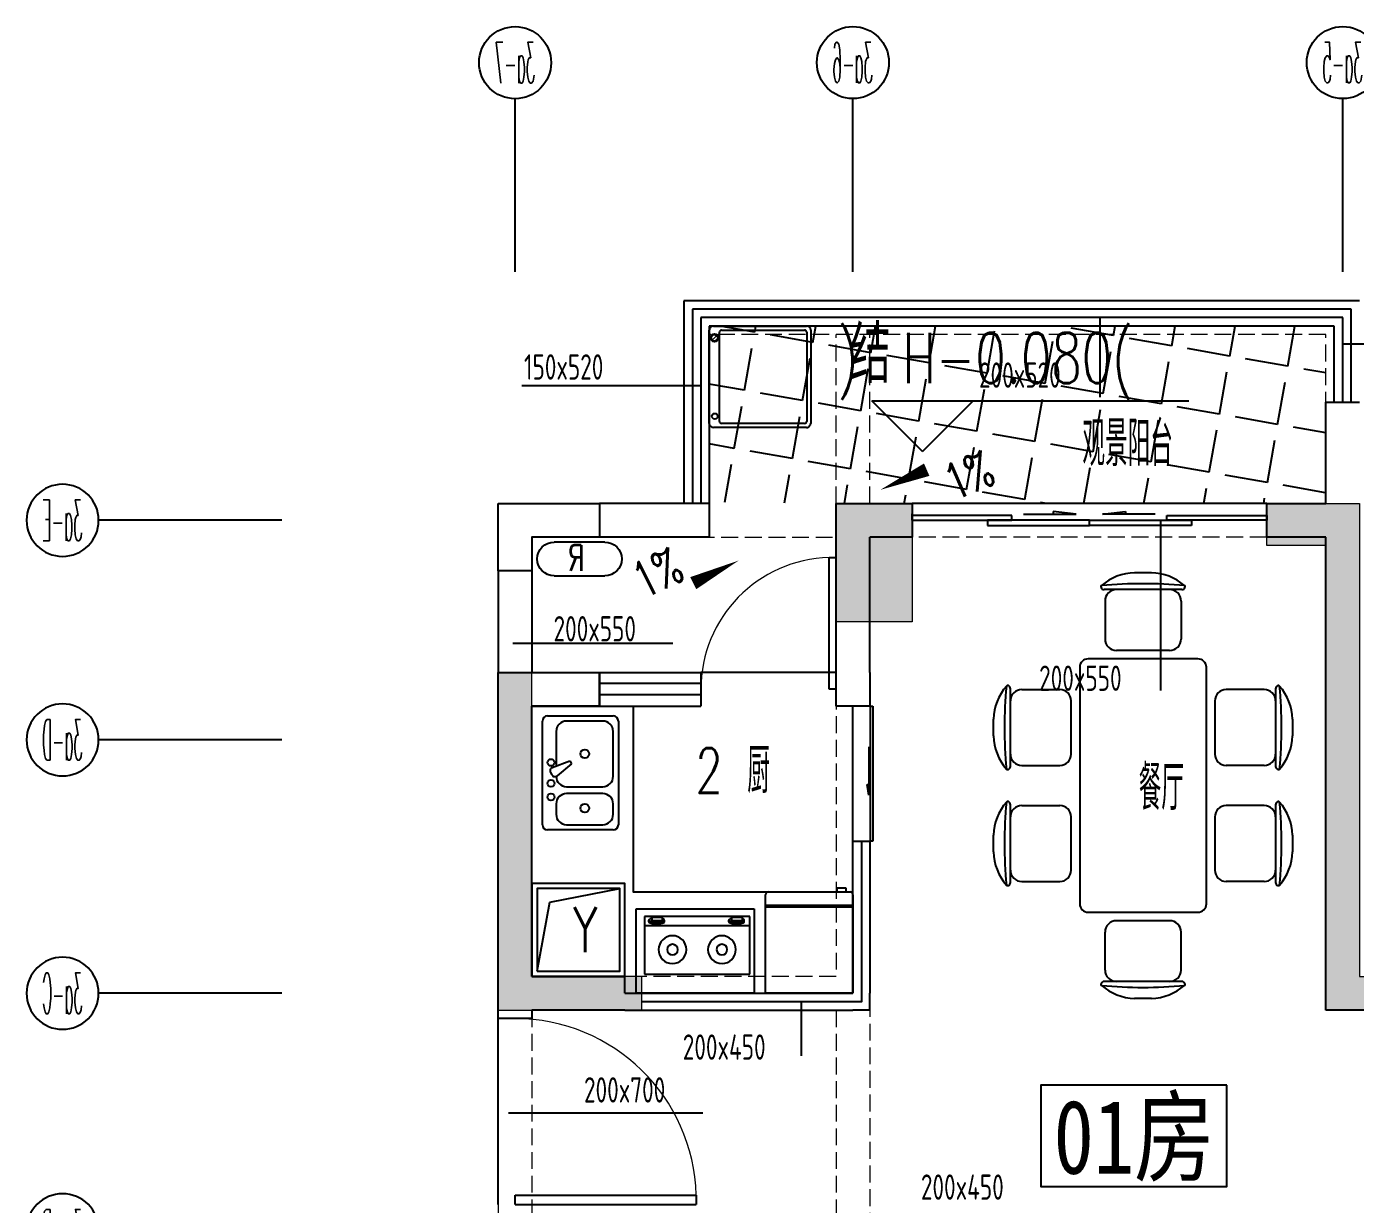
# Model space of a CAD drawing. Extents: x 184967 to 628822, y -100826 to 121332.
# Drawn here: x 313001 to 320868, y -20662 to -13689 of the extents above; entities that cross this region are included whole.
import ezdxf
from ezdxf.enums import TextEntityAlignment as Align

# ---------------------------------------------------------------- set-up
doc = ezdxf.new("R2010")
doc.units = 0
doc.header["$MEASUREMENT"] = 0
doc.linetypes.add('$3$DASH', pattern=[0.35, 0.25, -0.1])
for name, color, linetype, lineweight in [('03-col-5F~23F$0$$0$COLU', 6, 'Continuous', 0), ('03-col-5F~23F$0$$0$COLU_HATCH', 251, 'Continuous', 0), ('4#6#-tem-3F~31F$0$BEAM_CON', 4, 'Continuous', 0)]:
    doc.layers.add(name, color=color, linetype=linetype, lineweight=lineweight)
for name, color, linetype in [('03-tem-3~8F$0$S-T-LINE', 1, 'Continuous'), ('1-涂料1', 251, 'Continuous'), ('4#6#-tem-3F~31F$0$S-T-SECTION', 7, 'Continuous'), ('AXIS_TEXT', 7, 'Continuous'), ('DIM_ELEV', 3, 'Continuous'), ('fur', 252, 'Continuous'), ('lvtry', 9, 'Continuous'), ('PS', 60, 'Continuous'), ('PUB_DIM', 3, 'Continuous'), ('PUB_TEXT', 7, 'Continuous'), ('TEXT', 7, 'Continuous'), ('WALL', 145, 'Continuous'), ('WINDOW', 141, 'Continuous'), ('栏杆', 4, 'Continuous'), ('热水器', 1, 'Continuous'), ('看线', 67, 'Continuous')]:
    doc.layers.add(name, color=color, linetype=linetype)
doc.styles.add('-宋体', font='', dxfattribs={"width": 0.7})
doc.styles.add('4#6#-tem-3F~31F$0$23-tem-4F~10F$0$X', font='tssdeng.shx', dxfattribs={"width": 0.7, "bigfont": 'tssdchn.shx'})
doc.styles.add('_TCH_AXIS', font='COMPLEX', dxfattribs={"bigfont": 'GBCBIG'})
doc.styles.add('_TCH_DIM', font='SIMPLEX', dxfattribs={"bigfont": 'GBCBIG'})
doc.styles.add('COMPLEX', font='COMPLEX')
doc.styles.add('DIM_FONT', font='SIMPLEX.shx', dxfattribs={"width": 0.8})
doc.styles.add('宋体', font='romans.shx', dxfattribs={"height": 2, "bigfont": 'gbcbig.shx'})
doc.styles.get('-宋体').set_extended_font_data('SimSun')

# ---------------------------------------------------------------- blocks, each defined once
blk = doc.blocks.new('_AXISO')
blk.add_circle((0, 0), 0.5)
at = {"layer": 'AXIS_TEXT', "style": 'COMPLEX', "width": 1.041667}
blk.add_attdef('A', text='', height=0.56, dxfattribs=at).set_placement((-0.25, -0.28), (0.25, -0.28), align=Align.FIT)
blk = doc.blocks.new('24GFHTY')
at = {"layer": 'PUB_DIM', "linetype": 'ByBlock'}
for p, q in [((519912.2, -25381), (519912.2, -24354.9)), ((522812.2, -25381), (522812.2, -24354.9)), ((524812.2, -25381), (524812.2, -24354.9)), ((526194.1, -26851.3), (527277.7, -26851.3)), ((526194.1, -28151.3), (527277.7, -28151.3)), ((526194.1, -29651.3), (527277.7, -29651.3))]:
    blk.add_line(p, q, dxfattribs=at)
ref = blk.add_blockref('_AXISO', (519912.2, -24141.5), dxfattribs=dict(at, xscale=-426.6560000000001, yscale=426.6560000000001, zscale=426.6560000000001))
ref.add_attrib('A', '3a-5', dxfattribs={"layer": 'AXIS_TEXT', "height": 241.35, "style": '_TCH_AXIS', "width": 0.265823}).set_placement((519791.6, -24262.2), (520032.9, -24262.2), align=Align.FIT)
ref = blk.add_blockref('_AXISO', (522812.2, -24141.5), dxfattribs=dict(at, xscale=-426.6560000000001, yscale=426.6560000000001, zscale=426.6560000000001))
ref.add_attrib('A', '3a-6', dxfattribs={"layer": 'AXIS_TEXT', "height": 241.35, "style": '_TCH_AXIS', "width": 0.265823}).set_placement((522691.6, -24262.2), (522932.9, -24262.2), align=Align.FIT)
ref = blk.add_blockref('_AXISO', (524812.2, -24141.9), dxfattribs=dict(at, xscale=-426.6560000000001, yscale=426.6560000000001, zscale=426.6560000000001))
ref.add_attrib('A', '3a-7', dxfattribs={"layer": 'AXIS_TEXT', "height": 241.35, "style": '_TCH_AXIS', "width": 0.265823}).set_placement((524691.6, -24262.5), (524932.9, -24262.5), align=Align.FIT)
ref = blk.add_blockref('_AXISO', (527491, -26851.3), dxfattribs=dict(at, xscale=426.6560000000001, yscale=426.6560000000001, zscale=426.6560000000001))
ref.add_attrib('A', '3a-E', dxfattribs={"layer": 'AXIS_TEXT', "height": 241.35, "style": '_TCH_AXIS', "width": 0.259259}).set_placement((527370.3, -26972), (527611.7, -26972), align=Align.FIT)
ref = blk.add_blockref('_AXISO', (527491, -28151.3), dxfattribs=dict(at, xscale=426.6560000000001, yscale=426.6560000000001, zscale=426.6560000000001))
ref.add_attrib('A', '3a-D', dxfattribs={"layer": 'AXIS_TEXT', "height": 241.35, "style": '_TCH_AXIS', "width": 0.256098}).set_placement((527370.3, -28272), (527611.7, -28272), align=Align.FIT)
ref = blk.add_blockref('_AXISO', (527491, -29651.3), dxfattribs=dict(at, xscale=426.6560000000001, yscale=426.6560000000001, zscale=426.6560000000001))
ref.add_attrib('A', '3a-C', dxfattribs={"layer": 'AXIS_TEXT', "height": 241.35, "style": '_TCH_AXIS', "width": 0.2625}).set_placement((527370.3, -29772), (527611.7, -29772), align=Align.FIT)
ref = blk.add_blockref('_AXISO', (527491, -31051.3), dxfattribs=dict(at, xscale=426.6560000000001, yscale=426.6560000000001, zscale=426.6560000000001))
ref.add_attrib('A', '3a-B', dxfattribs={"layer": 'AXIS_TEXT', "height": 241.35, "style": '_TCH_AXIS', "width": 0.256098}).set_placement((527370.3, -31172), (527611.7, -31172), align=Align.FIT)
blk = doc.blocks.new('A$C1C2A28CF')
for p, q in [((835.4, 2520), (934.6, 2520)), ((655, 2420), (1115, 2420)), ((660, 2352.5), (660, 2127.5)), ((1110, 2352.5), (1110, 2127.5)), ((727.5, 2060), (1042.5, 2060)), ((1210, 2010), (560, 2010)), ((510, 1960), (510, 560)), ((1260, 560), (1260, 1960)), ((100, 1373.4), (100, 1833.4)), ((167.5, 1828.4), (392.5, 1828.4)), ((1602.5, 1828.4), (1377.5, 1828.4)), ((1670, 1833.4), (1670, 1373.4)), ((460, 1445.9), (460, 1760.9)), ((1310, 1760.9), (1310, 1445.9)), ((0, 1553.8), (0, 1653)), ((1770, 1653), (1770, 1553.8)), ((167.5, 1378.4), (392.5, 1378.4)), ((1602.5, 1378.4), (1377.5, 1378.4)), ((100, 686.6), (100, 1146.6)), ((167.5, 1141.6), (392.5, 1141.6)), ((1602.5, 1141.6), (1377.5, 1141.6)), ((1670, 1146.6), (1670, 686.6)), ((460, 759.1), (460, 1074.1)), ((1310, 1074.1), (1310, 759.1)), ((0, 867), (0, 966.2)), ((1770, 966.2), (1770, 867)), ((167.5, 691.6), (392.5, 691.6)), ((1602.5, 691.6), (1377.5, 691.6)), ((560, 510), (1210, 510)), ((727.5, 460), (1042.5, 460)), ((660, 167.5), (660, 392.5)), ((1110, 167.5), (1110, 392.5)), ((655, 100), (1115, 100)), ((835.4, 0), (934.6, 0))]:
    blk.add_line(p, q)
for centre, radius, start, end in [((845.2, 2204.6), 315.6, 91.76514, 130.72654), ((924.8, 2204.6), 315.6, 49.27346, 88.23486), ((645.8, 2436.1), 10, 130.72654, 202.66999), ((885, -257.8), 2712.7, 84.8023, 95.1977), ((1124.2, 2436.1), 10, 337.33001, 49.27346), ((655, 2440), 20, 202.66999, 270), ((727.5, 2352.5), 67.5, 90, 180), ((1042.5, 2352.5), 67.5, 0, 90), ((1115, 2440), 20, 270, 337.33001), ((727.5, 2127.5), 67.5, 180, 270), ((1042.5, 2127.5), 67.5, 270, 0), ((560, 1960), 50, 90, 180), ((1210, 1960), 50, 0, 90), ((315.4, 1643.3), 315.6, 139.27346, 178.23486), ((2777.8, 1603.4), 2712.7, 174.8023, 185.1977), ((83.9, 1842.6), 10, 67.33001, 139.27346), ((80, 1833.4), 20, 0, 67.33001), ((167.5, 1760.9), 67.5, 90, 180), ((392.5, 1760.9), 67.5, 0, 90), ((1377.5, 1760.9), 67.5, 90, 180), ((1602.5, 1760.9), 67.5, 0, 90), ((1690, 1833.4), 20, 112.66999, 180), ((1686.1, 1842.6), 10, 40.72654, 112.66999), ((-1007.8, 1603.4), 2712.7, 354.8023, 5.1977), ((1454.6, 1643.3), 315.6, 1.76514, 40.72654), ((315.4, 1563.6), 315.6, 181.76514, 220.72654), ((1454.6, 1563.6), 315.6, 319.27346, 358.23486), ((167.5, 1445.9), 67.5, 180, 270), ((392.5, 1445.9), 67.5, 270, 0), ((1377.5, 1445.9), 67.5, 180, 270), ((1602.5, 1445.9), 67.5, 270, 0), ((83.9, 1364.2), 10, 220.72654, 292.66999), ((80, 1373.4), 20, 292.66999, 0), ((1690, 1373.4), 20, 180, 247.33001), ((1686.1, 1364.2), 10, 247.33001, 319.27346), ((315.4, 956.4), 315.6, 139.27346, 178.23486), ((2777.8, 916.6), 2712.7, 174.8023, 185.1977), ((83.9, 1155.8), 10, 67.33001, 139.27346), ((80, 1146.6), 20, 0, 67.33001), ((167.5, 1074.1), 67.5, 90, 180), ((392.5, 1074.1), 67.5, 0, 90), ((1377.5, 1074.1), 67.5, 90, 180), ((1602.5, 1074.1), 67.5, 0, 90), ((1690, 1146.6), 20, 112.66999, 180), ((1686.1, 1155.8), 10, 40.72654, 112.66999), ((-1007.8, 916.6), 2712.7, 354.8023, 5.1977), ((1454.6, 956.4), 315.6, 1.76514, 40.72654), ((315.4, 876.7), 315.6, 181.76514, 220.72654), ((1454.6, 876.7), 315.6, 319.27346, 358.23486), ((167.5, 759.1), 67.5, 180, 270), ((392.5, 759.1), 67.5, 270, 0), ((1377.5, 759.1), 67.5, 180, 270), ((1602.5, 759.1), 67.5, 270, 0), ((83.9, 677.4), 10, 220.72654, 292.66999), ((80, 686.6), 20, 292.66999, 0), ((1690, 686.6), 20, 180, 247.33001), ((1686.1, 677.4), 10, 247.33001, 319.27346), ((560, 560), 50, 180, 270), ((1210, 560), 50, 270, 0), ((727.5, 392.5), 67.5, 90, 180), ((1042.5, 392.5), 67.5, 0, 90), ((727.5, 167.5), 67.5, 180, 270), ((1042.5, 167.5), 67.5, 270, 0), ((645.8, 83.9), 10, 157.33001, 229.27346), ((655, 80), 20, 90, 157.33001), ((1115, 80), 20, 22.66999, 90), ((1124.2, 83.9), 10, 310.72654, 22.66999), ((845.2, 315.4), 315.6, 229.27346, 268.23486), ((885, 2777.8), 2712.7, 264.8023, 275.1977), ((924.8, 315.4), 315.6, 271.76514, 310.72654)]:
    blk.add_arc(centre, radius, start, end)
blk = doc.blocks.new('A$C59110635')
at = {"layer": 'lvtry', "ltscale": 10000}
for p, q in [((54.9, 539), (470, 620)), ((-20, 130), (54.9, 539))]:
    blk.add_line(p, q, dxfattribs=at)
for points in [[(-50, 100), (500, 100), (500, 650), (-50, 650)], [(-20, 130), (470, 130), (470, 620), (-20, 620)]]:
    blk.add_lwpolyline(points, close=True, dxfattribs=at)
at = {"layer": 'PUB_TEXT', "style": '宋体', "width": 0.7}
blk.add_text('Y', height=265.8, dxfattribs=at).set_placement((193.9, 243.8))
blk = doc.blocks.new('$plan$00001601')
at = {"layer": 'lvtry'}
for p, q in [((-350, 15.5, 0), (350, 15.5, 0)), ((-350, -484.5, 0), (-350, 15.5, 0)), ((350, 15.5, 0), (350, -484.5, 0)), ((-323.5, -97.6, 0), (-323.5, -440, 0)), ((299.3, -97.6, 0), (-323.5, -97.6, 0)), ((299.3, -440, 0), (299.3, -97.6, 0)), ((-323.5, -384.3, 0), (299.3, -384.3, 0)), ((-323.5, -440, 0), (299.3, -440, 0)), ((-290.9, -406.5, 0), (-290.8, -418.2, 0)), ((-215.7, -416, 0), (-280.4, -416, 0)), ((-280.4, -416, 0), (-280.4, -432.6, 0)), ((-280.4, -432.6, 0), (-215.7, -432.6, 0)), ((-215.7, -432.6, 0), (-215.7, -416, 0)), ((-199.1, -407.7, 0), (-199.1, -418.2, 0)), ((182.1, -406.5, 0), (182.2, -418.2, 0)), ((192.6, -416, 0), (192.6, -432.6, 0)), ((257.3, -416, 0), (192.6, -416, 0)), ((192.6, -432.6, 0), (257.3, -432.6, 0)), ((257.3, -432.6, 0), (257.3, -416, 0)), ((273.9, -407.7, 0), (273.9, -418.2, 0)), ((350, -484.5, 0), (-350, -484.5, 0))]:
    blk.add_line(p, q, dxfattribs=at)
for points in [[(-199.1, -407.7, 0.259034), (-201, -404.3, 0.076276), (-212.5, -399.3, 0.036515), (-226.1, -396.9, 0.026615), (-244.9, -395.9, 0.026615), (-263.8, -396.9, 0.036515), (-277.3, -399.3, 0.076276), (-288.9, -404.3, 0.259034), (-290.8, -407.7, 0.078462), (-290.6, -408.9, 0.056762)], [(-199.1, -418.2, 0.259034), (-201, -414.8, 0.076276), (-212.5, -409.9, 0.036515), (-226.1, -407.4, 0.026615), (-244.9, -406.4, 0.026615), (-263.8, -407.4, 0.036515), (-277.3, -409.9, 0.076276), (-288.9, -414.8, 0.259034), (-290.8, -418.2, 0.259034), (-288.9, -421.6, 0.056762), (-280.4, -425.6, 0.036515)], [(-215.7, -427.3, 0.008736), (-212.5, -426.6, 0.076276), (-201, -421.6, 0.259034), (-199.1, -418.2, 0.259034)], [(273.9, -407.7, 0.259034), (272, -404.3, 0.076276), (260.5, -399.3, 0.036515), (246.9, -396.9, 0.026615), (228.1, -395.9, 0.026615), (209.2, -396.9, 0.036515), (195.7, -399.3, 0.076276), (184.1, -404.3, 0.259034), (182.2, -407.7, 0.078462), (182.4, -408.9, 0.056762)], [(273.9, -418.2, 0.259034), (272, -414.8, 0.076276), (260.5, -409.9, 0.036515), (246.9, -407.4, 0.026615), (228.1, -406.4, 0.026615), (209.2, -407.4, 0.036515), (195.7, -409.9, 0.076276), (184.1, -414.8, 0.259034), (182.2, -418.2, 0.259034), (184.1, -421.6, 0.056762), (192.6, -425.6, 0.036515)], [(257.3, -427.3, 0.008736), (260.5, -426.6, 0.076276), (272, -421.6, 0.259034), (273.9, -418.2, 0.259034)]]:
    blk.add_lwpolyline(points, format="xyb", dxfattribs=at)
for centre, radius, start, end in [((-158.4, -243, 0), 82.5, 0.96398, 0), ((-158.4, -243, 0), 31.6, 0.65318, 0), ((134.3, -243, 0), 82.5, 180, 179.03602), ((134.3, -243, 0), 31.6, 180, 179.34682)]:
    blk.add_arc(centre, radius, start, end, dxfattribs=at)
blk = doc.blocks.new('$PLAN$00000400')
at = {"layer": 'lvtry', "linetype": 'ByBlock'}
for p, q in [((-517, 0), (0, 0)), ((-517, -583.8), (-517, 0)), ((0, 0), (0, -583.8)), ((0, -511.5), (-517, -511.5)), ((0, -522.6), (-517, -522.6)), ((-16.7, -600.4), (-500.3, -600.4)), ((-477.5, -600.4), (-477.5, -622.7)), ((-477.5, -622.7), (-421.9, -622.7)), ((-421.9, -622.7), (-421.9, -600.4))]:
    blk.add_line(p, q, dxfattribs=at)
for centre, start, end in [((-500.3, -583.8), 180, 270), ((-16.7, -583.8), 270, 0)]:
    blk.add_arc(centre, 16.7, start, end, dxfattribs=at)
blk = doc.blocks.new('M_E25ESP')
at = {"layer": 'lvtry'}
for p, q in [((30.7, 337.5), (419.3, 337.5)), ((0, -306.8), (0, 306.8)), ((81.8, 245.5), (81.8, 40)), ((358, 306.8), (143.2, 306.8)), ((419.3, -20.5), (419.3, 245.5)), ((450, 306.8), (450, -306.8)), ((48.4, 2), (56.6, -12.3)), ((58.9, 31.4), (162.5, 70.2)), ((172.8, 52.5), (87.3, -17.8)), ((162.5, 70.2), (172.8, 52.5)), ((143.2, -81.8), (358, -81.8)), ((358, -122.7), (143.2, -122.7)), ((81.8, -184.1), (81.8, -245.5)), ((419.3, -245.5), (419.3, -184.1)), ((143.2, -306.8), (358, -306.8)), ((419.3, -337.5), (30.7, -337.5))]:
    blk.add_line(p, q, dxfattribs=at)
for centre, radius in [((51.1, 61.4), 20.5), ((250.6, 112.5), 25.6), ((51.1, -61.4), 20.5), ((51.1, -143.2), 20.5), ((250.6, -209.7), 25.6)]:
    blk.add_circle(centre, radius, dxfattribs=at)
for centre, radius, start, end in [((30.7, 306.8), 30.7, 90, 180), ((419.3, 306.8), 30.7, 0, 90), ((143.2, 245.5), 61.4, 90, 180), ((358, 245.5), 61.4, 0, 90), ((66.1, 12.3), 20.5, 110.53768, 210), ((74.3, -2), 20.5, 210, 309.46232), ((143.2, -20.5), 61.4, 180, 270), ((358, -20.5), 61.4, 270, 0), ((143.2, -184.1), 61.4, 90, 180), ((358, -184.1), 61.4, 0, 90), ((30.7, -306.8), 30.7, 180, 270), ((143.2, -245.5), 61.4, 180, 270), ((358, -245.5), 61.4, 270, 0), ((419.3, -306.8), 30.7, 270, 0)]:
    blk.add_arc(centre, radius, start, end, dxfattribs=at)
at = {"layer": 'lvtry', "style": 'DIM_FONT', "width": 0.8, "flags": 9}
for tag in ['YSIZE', 'XSIZE']:
    blk.add_attdef(tag, (0, 0), '', height=0.5, dxfattribs=at)
blk = doc.blocks.new('R')
at = {"layer": '热水器'}
for points in [[(394599.3, -34606.2), (394899.3, -34606.2)], [(394899.3, -34806.2), (394599.3, -34806.2)]]:
    blk.add_lwpolyline(points, dxfattribs=at)
for centre, start, end in [((394599.3, -34706.2), 90, 270), ((394899.3, -34706.2), 270, 90)]:
    blk.add_arc(centre, 100, start, end, dxfattribs=at)
at = {"layer": '热水器', "style": '宋体', "width": 0.7}
blk.add_text('R', height=151.9, dxfattribs=at).set_placement((394721.3, -34776.2))
blk = doc.blocks.new('$DorLib2D$00000001')
for p, q in [((0.45, 0.975), (0.5, 0.975)), ((0.45, 0), (0.45, 0.975)), ((0.5, 0), (0.5, 0.975)), ((0.5, 0), (0.45, 0))]:
    blk.add_line(p, q)
at = {"lineweight": 13}
blk.add_arc((0.475, 0), 0.975, 91.46928, 180, dxfattribs=at)
blk = doc.blocks.new('$DorLib2D$00000138')
at = {"color": 0, "linetype": 'Continuous'}
for p, q in [((-0.2875, 0), (-0.2875, 0.1538)), ((-0.2875, 0.1538), (0, 0.1538)), ((0, 0.1538), (0, 0)), ((0.2875, 0.1538), (0, 0.1538)), ((0.2875, 0), (0.2875, 0.1538)), ((-0.5, -0.1399), (-0.5, 0)), ((-0.5, 0), (-0.2187, 0)), ((0, 0), (-0.2875, 0)), ((-0.2187, 0), (-0.2187, -0.1399)), ((0, 0), (0.2875, 0)), ((0.2187, 0), (0.2187, -0.1399)), ((0.5, 0), (0.2187, 0)), ((0.5, 0), (0.5, -0.1946)), ((0.5, -0.1399), (0.5, 0)), ((-0.2187, -0.1399), (-0.5, -0.1399)), ((0.2187, -0.1399), (0.5, -0.1399)), ((-0.1857, -0.186), (-0.037, -0.186)), ((-0.037, -0.186), (-0.1019, -0.2583)), ((-0.1019, -0.2583), (-0.1019, -0.186)), ((0.1857, -0.186), (0.037, -0.186)), ((0.037, -0.186), (0.1019, -0.2583)), ((0.1019, -0.2583), (0.1019, -0.186))]:
    blk.add_line(p, q, dxfattribs=at)
blk = doc.blocks.new('$WINLIB2D$00000001')
at = {"color": 0}
for points in [[(-0.5, 0.5), (-0.5, -0.5)], [(-0.5, 0.5), (0.5, 0.5)], [(0.5, -0.5), (0.5, 0.5)], [(0.5, 0.167), (-0.5, 0.167)], [(0.5, -0.167), (-0.5, -0.167)], [(-0.5, -0.5), (0.5, -0.5)]]:
    blk.add_lwpolyline(points, dxfattribs=at)
blk = doc.blocks.new('$plan$00000401')
for p, q in [((-276, 0), (276, 0)), ((-300, -576), (-300, -24)), ((-276, -528), (-276, -35.6)), ((-264, -23.6), (264, -23.6)), ((276, -35.6), (276, -528)), ((300, -24), (300, -576)), ((264, -540), (-264, -540)), ((276, -600), (-276, -600))]:
    blk.add_line(p, q)
at = {"lineweight": 13}
blk.add_line((-218.2, -581.8), (-242.5, -557.6), dxfattribs=at)
for centre, radius in [((-230.4, -569.7), 23.2), ((234, -568), 17.2)]:
    blk.add_circle(centre, radius)
blk.add_circle((-230.4, -569.7), 17.2, dxfattribs=at)
for centre, radius, start, end in [((-276, -24), 24, 90, 180), ((276, -24), 24, 0, 90), ((-264, -35.6), 12, 90, 180), ((264, -35.6), 12, 0, 90), ((-264, -528), 12, 180, 270), ((264, -528), 12, 270, 0), ((-276, -576), 24, 180, 270), ((276, -576), 24, 270, 0)]:
    blk.add_arc(centre, radius, start, end)
blk = doc.blocks.new('$DORLIB2D$00000129')
at = {"color": 0, "linetype": 'Continuous'}
for p, q in [((-0.5, 0.545), (-0.5, 0.6866)), ((-0.5, 0.6866), (0.5, 0.6866)), ((0.5, 0.6866), (0.5, 0.545)), ((0.5, 0.545), (-0.5, 0.545)), ((-0.5, 0.5), (-0.5, 0.545)), ((0.5, 0.5), (0.5, 0.545)), ((-0.2, 0.4375), (0.1584, 0.4375)), ((0.1584, 0.4375), (0.0804, 0.3408)), ((0.0804, 0.3408), (0.0804, 0.4375))]:
    blk.add_line(p, q, dxfattribs=at)

msp = doc.modelspace()

# ---------------------------------------------------------------- hatches: boundary and pattern name
at = {"layer": '03-col-5F~23F$0$$0$COLU_HATCH'}
for points in [[(318243.2, -16512.2), (318243.2, -16762.2), (318243.2, -17212.2), (317793.2, -17212.2), (317793.2, -16512.2)], [(321393.2, -19312.2), (321393.2, -19512.2), (320693.2, -19512.2), (320693.2, -16762.2), (320343.2, -16762.2), (320343.2, -16512.2), (320893.2, -16512.2), (320893.2, -19312.2)], [(315793.2, -17512.2), (315793.2, -19512.2), (316643.2, -19512.2), (316643.2, -19312.2), (315993.2, -19312.2), (315993.2, -17512.2)]]:
    msp.add_hatch(color=256, dxfattribs=at).paths.add_polyline_path(points)
at = {"layer": '1-涂料1'}
h = msp.add_hatch(dxfattribs=at)
h.set_pattern_fill('ANGLE', color=256, scale=100, angle=80, style=0)
h.set_pattern_definition([(80, (-1014299.94, 87375.26), (-343.94411, 60.64663), [254, -95.25]), (170, (-1014299.94, 87375.26), (-60.64663, -343.94411), [254, -95.25])])
h.paths.add_polyline_path([(317043.2, -16504.1), (317793.2, -16510.3), (317793.2, -16512.2), (320693.2, -16512.2), (320693.2, -15462.2), (317043.2, -15462.2)])

# ---------------------------------------------------------------- linework, layer by layer
at = {"color": 1, "linetype": 'ByBlock'}
msp.add_lwpolyline([(320106.6, -19955.9), (319006.6, -19955.9), (319006.6, -20555.9), (320106.6, -20555.9)], close=True, dxfattribs=at)
at = {"layer": '03-col-5F~23F$0$$0$COLU'}
for points in [[(318243.2, -16512.2), (318243.2, -16762.2), (318243.2, -16762.2), (318243.2, -17212.2), (317793.2, -17212.2), (317793.2, -16512.2)], [(321393.2, -19312.2), (321393.2, -19512.2), (320693.2, -19512.2), (320693.2, -16762.2), (320343.2, -16762.2), (320343.2, -16512.2), (320893.2, -16512.2), (320893.2, -19312.2)], [(315793.2, -17512.2), (315793.2, -19512.2), (316643.2, -19512.2), (316643.2, -19312.2), (315993.2, -19312.2), (315993.2, -17512.2)]]:
    msp.add_lwpolyline(points, close=True, dxfattribs=at)
at = {"layer": '03-tem-3~8F$0$S-T-LINE'}
for p, q in [((319357.3, -15882.7), (319357.3, -15412.2)), ((320793.2, -15567.6), (322076.5, -15567.6)), ((316993.2, -15815.4), (315934, -15815.4)), ((319713.3, -16612.2), (319713.3, -17619.2)), ((316828.1, -17340.5), (315879.9, -17340.5)), ((317587.3, -19458.8), (317587.3, -19781.6))]:
    msp.add_line(p, q, dxfattribs=at)
msp.add_lwpolyline([(315854.3, -20120.1), (316254, -20120.1), (316254, -20120.1), (317005, -20120.1)], dxfattribs=at)
at = {"layer": '4#6#-tem-3F~31F$0$BEAM_CON', "color": 250, "linetype": '$3$DASH', "ltscale": 400}
for p, q in [((316893.2, -15312.2), (320893.2, -15312.2)), ((316893.2, -16512.2), (316893.2, -15312.2)), ((317793.2, -16512.2), (317793.2, -15512.2)), ((317993.2, -16512.2), (317993.2, -15512.2)), ((315793.2, -17512.2), (315793.2, -16512.2)), ((315793.2, -16512.2), (316893.2, -16512.2)), ((320343.2, -16512.2), (318243.2, -16512.2)), ((315993.2, -17512.2), (315993.2, -16712.2)), ((315993.2, -16712.2), (317793.2, -16712.2)), ((320343.2, -16712.2), (318243.2, -16712.2)), ((317793.2, -17212.2), (317793.2, -19312.2)), ((317993.2, -17212.2), (317993.2, -20812.2)), ((317793.2, -19312.2), (316643.2, -19312.2)), ((315793.2, -19512.2), (315793.2, -20729)), ((315993.2, -19512.2), (315993.2, -20729)), ((317793.2, -19512.2), (316643.2, -19512.2)), ((317793.2, -19512.2), (317793.2, -20812.2))]:
    msp.add_line(p, q, dxfattribs=at)
msp.add_lwpolyline([(320693.2, -16512.2), (320693.2, -15512.2), (317043.2, -15512.2), (317043.2, -16512.2)], dxfattribs=at)
at = {"layer": 'DIM_ELEV'}
for p, q in [((318304.7, -16204.3), (318004.7, -15904.3)), ((318004.7, -15904.3), (319881.4, -15904.3)), ((318304.7, -16204.3), (318604.7, -15904.3))]:
    msp.add_line(p, q, dxfattribs=at)
at = {"layer": 'lvtry'}
msp.add_lwpolyline([(315993.2, -17712.2), (316593.2, -17712.2), (316593.2, -18812.2), (317476.3, -18812.2)], dxfattribs=at)
at = {"layer": 'PS'}
for points in [[(318624.8, -16184.3, 0, 0, 0), (318055, -16432, 0, 80, 0), (318330.1, -16312.4, 0, 0, 0)], [(316660.2, -17127.8, 0, 0, 0), (317216.2, -16850.5, 0, 80, 0), (316947.7, -16984.4, 0, 0, 0)]]:
    msp.add_lwpolyline(points, format="xyseb", dxfattribs=at)
at = {"layer": 'WALL'}
for p, q in [((320693.2, -15912.2), (320893.2, -15912.2)), ((320693.2, -16512.2), (320693.2, -15912.2)), ((317793.2, -16512.2), (318243.2, -16512.2)), ((317793.2, -17512.2), (317793.2, -16512.2)), ((318243.2, -16512.2), (318243.2, -16712.2)), ((320343.2, -16712.2), (320343.2, -16512.2)), ((320343.2, -16512.2), (320693.2, -16512.2)), ((318243.2, -16712.2), (317993.2, -16712.2)), ((317993.2, -17512.2), (317993.2, -16712.2)), ((320693.2, -16712.2), (320343.2, -16712.2)), ((320693.2, -19512.2), (320693.2, -16712.2)), ((320693.2, -16712.2), (320693.2, -16712.2)), ((320693.2, -17612.2), (320693.2, -16712.2)), ((315793.2, -19412.2), (315793.2, -17512.2)), ((315793.2, -17512.2), (316393.2, -17512.2)), ((316393.2, -17512.2), (316393.2, -17712.2)), ((317793.2, -17712.2), (317793.2, -17512.2)), ((317993.2, -17512.2), (317993.2, -17512.2)), ((320693.2, -19512.2), (320693.2, -17612.2)), ((315993.2, -19312.2), (315993.2, -17712.2)), ((315993.2, -19312.2), (315993.2, -17712.2)), ((316393.2, -17712.2), (315993.2, -17712.2)), ((317893.2, -17712.2), (317793.2, -17712.2)), ((317893.2, -17712.2), (317893.2, -17712.2)), ((316543.2, -19312.2), (315993.2, -19312.2)), ((316543.2, -19412.2), (316543.2, -19312.2)), ((315793.2, -19562.2), (315793.2, -19412.2)), ((315993.2, -19562.2), (315793.2, -19562.2)), ((315993.2, -19512.2), (315993.2, -19562.2)), ((316543.2, -19512.2), (315993.2, -19512.2)), ((321593.5, -19512.2), (320693.2, -19512.2))]:
    msp.add_line(p, q, dxfattribs=at)
msp.add_lwpolyline([(315793.2, -16512.2), (316393.2, -16512.2), (316393.2, -16712.2), (315993.2, -16712.2), (315993.2, -16912.2), (315793.2, -16912.2), (315793.2, -16512.2)], dxfattribs=at)
at = {"layer": 'WINDOW'}
for p, q in [((320343.2, -16512.2), (318243.2, -16512.2)), ((317793.2, -17512.2), (316993.2, -17512.2)), ((317993.2, -17512.2), (317993.2, -17712.2)), ((317893.2, -18512.2), (317893.2, -17712.2)), ((317993.2, -17712.2), (317893.2, -17712.2)), ((317893.2, -19412.2), (317893.2, -18512.2)), ((317893.2, -18512.2), (317993.2, -18512.2)), ((317993.2, -18512.2), (317993.2, -19412.2)), ((316543.2, -19412.2), (317893.2, -19412.2)), ((317993.2, -19512.2), (317993.2, -19412.2)), ((315793.2, -20662.2), (315793.2, -19562.2)), ((316543.2, -19512.2), (317893.2, -19512.2)), ((317893.2, -19512.2), (317893.2, -19512.2)), ((317993.2, -19512.2), (317893.2, -19512.2))]:
    msp.add_line(p, q, dxfattribs=at)
msp.add_lwpolyline([(317943.2, -18512.2), (317943.2, -19462.2), (316643.2, -19462.2)], dxfattribs=at)
at = {"layer": '栏杆'}
for p, q in [((320843.2, -15362.2), (316943.2, -15362.2)), ((316943.2, -15362.2), (316943.2, -16512.2)), ((320793.2, -15412.2), (316993.2, -15412.2)), ((316993.2, -15412.2), (316993.2, -16512.2)), ((320793.2, -15912.2), (320793.2, -15412.2)), ((320843.2, -15912.2), (320843.2, -15362.2))]:
    msp.add_line(p, q, dxfattribs=at)
at = {"layer": '看线'}
for p, q in [((320893.2, -15312.2), (316893.2, -15312.2)), ((316893.2, -15312.2), (316893.2, -16512.2)), ((320743.2, -15462.2), (317043.2, -15462.2)), ((317043.2, -15462.2), (317043.2, -16712.2)), ((320743.2, -15912.2), (320743.2, -15462.2)), ((317043.2, -16512.2), (316393.2, -16512.2)), ((317043.2, -16712.2), (316393.2, -16712.2))]:
    msp.add_line(p, q, dxfattribs=at)
for points in [[(315793.2, -16912.2), (315793.2, -17512.2)], [(315993.2, -16912.2), (315993.2, -17512.2)]]:
    msp.add_lwpolyline(points, dxfattribs=at)

# ---------------------------------------------------------------- block references
at = {"layer": 'fur', "rotation": 179.9999999999808}
msp.add_blockref('A$C1C2A28CF', (320495.7, -16922.4), dxfattribs=at)
at = {"layer": 'lvtry', "xscale": -1, "yscale": -1, "rotation": 89.9999999999809}
msp.add_blockref('$plan$00000401', (317643.2, -15762.2), dxfattribs=at)
at = {"layer": 'lvtry'}
for name, p in [('M_E25ESP', (316054.7, -18107.2)), ('A$C59110635', (316043.2, -19412.2))]:
    msp.add_blockref(name, p, dxfattribs=at)
at = {"layer": 'lvtry', "extrusion": (0, 0, -1), "xscale": -1, "zscale": -1, "rotation": 180}
for name, p in [('$PLAN$00000400', (-317376.3, -19412.2)), ('$plan$00001601', (-316959.3, -19396.7, 0))]:
    msp.add_blockref(name, p, dxfattribs=at)
at = {"layer": 'PUB_DIM', "linetype": 'ByBlock', "xscale": -1}
msp.add_blockref('24GFHTY', (840705.5, 10239.1), dxfattribs=at)
at = {"layer": 'TEXT', "xscale": -1, "rotation": 359.9999999999815}
msp.add_blockref('R', (711023.9, 17865.4), dxfattribs=at)
at = {"layer": 'WINDOW'}
for name, p, xscale, yscale, zscale, rotation in [('$DorLib2D$00000138', (319293.2, -16612.2), -2100, -200, 2100, 359.9999999999804), ('$DORLIB2D$00000129', (317943.2, -18112.2), 800, 100, -800, 269.9999999999829), ('$DorLib2D$00000001', (315893.2, -20112.2), 1100, 1100, -1100, 269.9999999999828)]:
    msp.add_blockref(name, p, dxfattribs=dict(at, xscale=xscale, yscale=yscale, zscale=zscale, rotation=rotation))
for name, p, xscale, yscale, zscale in [('$DorLib2D$00000001', (317393.2, -17612.2), 800, 800, -800), ('$WINLIB2D$00000001', (316693.2, -17612.2), 600.0000000000001, -200, -600)]:
    msp.add_blockref(name, p, dxfattribs=dict(at, xscale=xscale, yscale=yscale, zscale=zscale))

# ---------------------------------------------------------------- texts
at = {"color": 1, "linetype": 'ByBlock', "style": '-宋体', "width": 0.8}
msp.add_text('01房', height=437.5, rotation=359.99525, dxfattribs=at).set_placement((319081.5, -20480.5))
at = {"layer": '4#6#-tem-3F~31F$0$S-T-SECTION', "color": 2, "style": '4#6#-tem-3F~31F$0$23-tem-4F~10F$0$X', "width": 0.7}
for s, p in [('150x520 ', (315946.2, -15779.3)), ('200x520 ', (318639.8, -15827.2)), ('200x550', (316120.9, -17329.2)), ('200x550 ', (318995.8, -17621.9)), ('200x450', (316886, -19805.7)), ('200x700', (316301.3, -20059.2)), ('200x450', (318295.8, -20634.6))]:
    msp.add_text(s, height=150, dxfattribs=at).set_placement(p)
at = {"layer": 'PUB_TEXT', "style": '_TCH_DIM', "width": 0.705882}
for s, p in [(')', (317800.3, -15799.3)), ('H-0.080(', (318186.1, -15799.3))]:
    msp.add_text(s, height=297.5, dxfattribs=at).set_placement(p)
at = {"layer": 'PUB_TEXT', "style": '_TCH_DIM'}
msp.add_text('结', height=337.6, dxfattribs=at).set_placement((317874.1, -15799.3))
at = {"layer": 'PUB_TEXT', "style": '_TCH_DIM', "width": 0.705882}
for rotation, p in [(23.49223, (318492.4, -16499.6)), (26.51049, (316656.2, -17080.9))]:
    msp.add_text('1%', height=212.5, rotation=rotation, dxfattribs=at).set_placement(p)
at = {"layer": 'TEXT', "style": '宋体', "width": 0.7}
for s, height, p in [('观景阳台', 265.82, (319251.7, -16291.3)), ('2', 265.8, (316961.5, -18226.4)), ('厨', 265.8, (317267.9, -18226.4)), ('餐厅', 265.82, (319585.2, -18328.1))]:
    msp.add_text(s, height=height, dxfattribs=at).set_placement(p)

doc.saveas('drawing.dxf')
